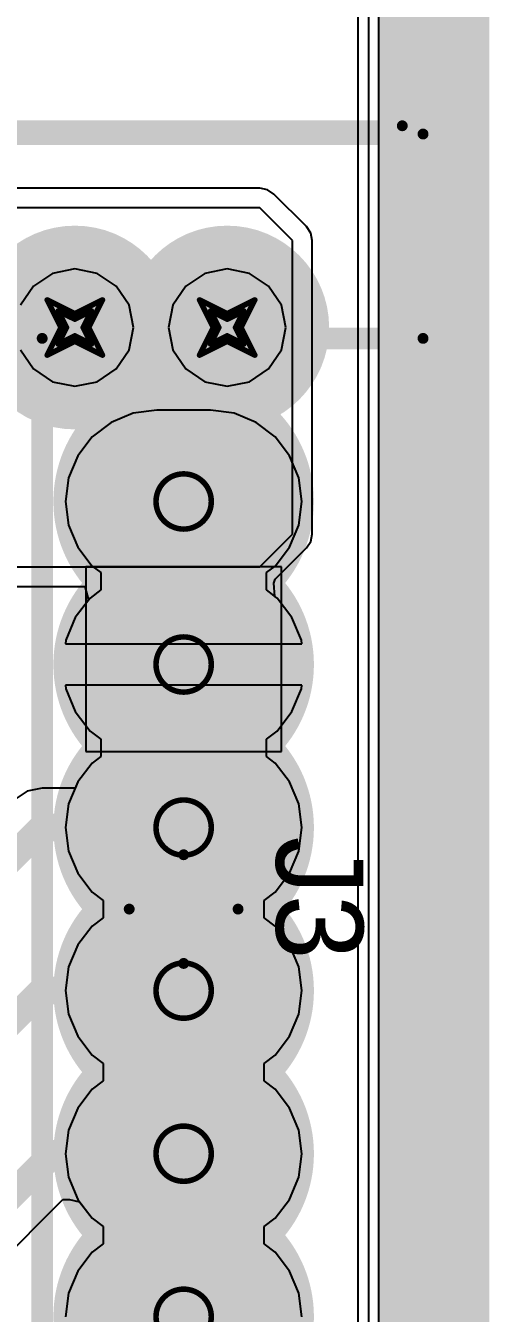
# Model space of a CAD drawing. Header units: millimetres. Extents: x -0.2 to 11.1, y -5.4 to 4.7.
# Drawn here: x 2.5492 to 2.7169, y 1.3713 to 1.8376 of the extents above; entities that cross this region are included whole.
import ezdxf

# ---------------------------------------------------------------- set-up
doc = ezdxf.new("R2010")
doc.units = ezdxf.units.MM
doc.header["$MEASUREMENT"] = 0
for name, color, linetype in [('BottomLayer', 5, 'Continuous'), ('BottomSolder', 6, 'Continuous'), ('DrillDrawing', 1, 'Continuous'), ('InternalPlane1', 76, 'Continuous'), ('InternalPlane2', 16, 'Continuous'), ('KeepOutLayer', 6, 'Continuous'), ('Mechanical1', 6, 'Continuous'), ('Mechanical13', 56, 'Continuous'), ('Mechanical3', 76, 'Continuous'), ('Mechanical5', 56, 'Continuous'), ('MultiLayer', 9, 'Continuous'), ('PadHoleLayer', 156, 'Continuous'), ('TopLayer', 1, 'Continuous'), ('TopOverlay', 2, 'Continuous'), ('TopSolder', 216, 'Continuous'), ('ViaHoleLayer', 16, 'Continuous')]:
    doc.layers.add(name, color=color, linetype=linetype)

# ---------------------------------------------------------------- blocks, each defined once
blk = doc.blocks.new('HEADER_2_54MM_1X5___H_SMD_65')
at = {"layer": 'Mechanical1', "const_width": 0.00394}
for points in [[(-0.26, 0.02083), (-0.26, -0.44917)], [(-0.26, -0.44917), (0.26, -0.44917)]]:
    blk.add_lwpolyline(points, dxfattribs=at)
at = {"layer": 'Mechanical1', "const_width": 0.00197}
blk.add_lwpolyline([(-0.26098, -0.44917, 1), (-0.25902, -0.44917, 1)], format="xyb", close=True, dxfattribs=at)
blk.add_lwpolyline([(-0.26098, -0.44917, 1), (-0.25902, -0.44917, 1)], format="xyb", close=True, dxfattribs=at)
at = {"layer": 'Mechanical3', "const_width": 0.00394}
for points in [[(-0.26299, 0.05512), (-0.26299, -0.45669)], [(-0.26299, -0.45669), (0.26457, -0.45669)]]:
    blk.add_lwpolyline(points, dxfattribs=at)
at = {"layer": 'Mechanical3', "const_width": 0.00197}
blk.add_lwpolyline([(-0.26398, -0.45669, 1), (-0.26201, -0.45669, 1)], format="xyb", close=True, dxfattribs=at)
blk.add_lwpolyline([(-0.26398, -0.45669, 1), (-0.26201, -0.45669, 1)], format="xyb", close=True, dxfattribs=at)
at = {"layer": 'Mechanical5', "const_width": 0.00394}
for points in [[(-0.26299, 0.05512), (-0.26299, -0.45669)], [(-0.26299, -0.45669), (0.26457, -0.45669)]]:
    blk.add_lwpolyline(points, dxfattribs=at)
at = {"layer": 'Mechanical5', "const_width": 0.00197}
blk.add_lwpolyline([(-0.26398, -0.45669, 1), (-0.26201, -0.45669, 1)], format="xyb", close=True, dxfattribs=at)
blk.add_lwpolyline([(-0.26398, -0.45669, 1), (-0.26201, -0.45669, 1)], format="xyb", close=True, dxfattribs=at)
at = {"layer": 'TopOverlay', "const_width": 0.00787}
for points in [[(-0.26299, 0.02362), (-0.26299, -0.45669)], [(-0.26299, -0.45669), (0.26457, -0.45669)]]:
    blk.add_lwpolyline(points, dxfattribs=at)
at = {"layer": 'TopOverlay', "const_width": 0.00394}
blk.add_lwpolyline([(-0.26496, -0.45669, 1), (-0.26102, -0.45669, 1)], format="xyb", close=True, dxfattribs=at)
blk.add_lwpolyline([(-0.26496, -0.45669, 1), (-0.26102, -0.45669, 1)], format="xyb", close=True, dxfattribs=at)
blk = doc.blocks.new('64800611622_CONN_6PINN_69')
at = {"layer": 'BottomLayer'}
h = blk.add_hatch(color=5, dxfattribs=at)
edge = h.paths.add_edge_path()
edge.add_arc((-0.14764, 0.00969), 0.02378, 0, 180)
edge.add_line((-0.17142, 0.00969), (-0.17142, -0.00969))
edge.add_arc((-0.14764, -0.00969), 0.02378, 180, 360)
edge.add_line((-0.12386, -0.00969), (-0.12386, 0.00969))
h = blk.add_hatch(color=5, dxfattribs=at)
edge = h.paths.add_edge_path()
edge.add_arc((-0.08858, 0.00969), 0.02378, 0, 180)
edge.add_line((-0.11236, 0.00969), (-0.11236, -0.00969))
edge.add_arc((-0.08858, -0.00969), 0.02378, 180, 360)
edge.add_line((-0.0648, -0.00969), (-0.0648, 0.00969))
h = blk.add_hatch(color=5, dxfattribs=at)
edge = h.paths.add_edge_path()
edge.add_arc((-0.02953, 0.00969), 0.02378, 0, 180)
edge.add_line((-0.05331, 0.00969), (-0.05331, -0.00969))
edge.add_arc((-0.02953, -0.00969), 0.02378, 180, 360)
edge.add_line((-0.00575, -0.00969), (-0.00575, 0.00969))
h = blk.add_hatch(color=5, dxfattribs=at)
edge = h.paths.add_edge_path()
edge.add_arc((0.02953, 0.00969), 0.02378, 0, 180)
edge.add_line((0.00575, 0.00969), (0.00575, -0.00969))
edge.add_arc((0.02953, -0.00969), 0.02378, 180, 360)
edge.add_line((0.05331, -0.00969), (0.05331, 0.00969))
h = blk.add_hatch(color=5, dxfattribs=at)
edge = h.paths.add_edge_path()
edge.add_arc((0.08858, 0.00969), 0.02378, 0, 180)
edge.add_line((0.0648, 0.00969), (0.0648, -0.00969))
edge.add_arc((0.08858, -0.00969), 0.02378, 180, 360)
edge.add_line((0.11236, -0.00969), (0.11236, 0.00969))
h = blk.add_hatch(color=5, dxfattribs=at)
edge = h.paths.add_edge_path()
edge.add_arc((0.14764, 0.00969), 0.02378, 0, 180)
edge.add_line((0.12386, 0.00969), (0.12386, -0.00969))
edge.add_arc((0.14764, -0.00969), 0.02378, 180, 360)
edge.add_line((0.17142, -0.00969), (0.17142, 0.00969))
at = {"layer": 'BottomSolder'}
h = blk.add_hatch(color=6, dxfattribs=at)
edge = h.paths.add_edge_path()
edge.add_arc((-0.14764, 0.00969), 0.02575, 0, 180)
edge.add_line((-0.17339, 0.00969), (-0.17339, -0.00969))
edge.add_arc((-0.14764, -0.00969), 0.02575, 180, 360)
edge.add_line((-0.12189, -0.00969), (-0.12189, 0.00969))
h = blk.add_hatch(color=6, dxfattribs=at)
edge = h.paths.add_edge_path()
edge.add_arc((-0.08858, 0.00969), 0.02575, 0, 180)
edge.add_line((-0.11433, 0.00969), (-0.11433, -0.00969))
edge.add_arc((-0.08858, -0.00969), 0.02575, 180, 360)
edge.add_line((-0.06283, -0.00969), (-0.06283, 0.00969))
h = blk.add_hatch(color=6, dxfattribs=at)
edge = h.paths.add_edge_path()
edge.add_arc((-0.02953, 0.00969), 0.02575, 0, 180)
edge.add_line((-0.05528, 0.00969), (-0.05528, -0.00969))
edge.add_arc((-0.02953, -0.00969), 0.02575, 180, 360)
edge.add_line((-0.00378, -0.00969), (-0.00378, 0.00969))
h = blk.add_hatch(color=6, dxfattribs=at)
edge = h.paths.add_edge_path()
edge.add_arc((0.02953, 0.00969), 0.02575, 0, 180)
edge.add_line((0.00378, 0.00969), (0.00378, -0.00969))
edge.add_arc((0.02953, -0.00969), 0.02575, 180, 360)
edge.add_line((0.05528, -0.00969), (0.05528, 0.00969))
h = blk.add_hatch(color=6, dxfattribs=at)
edge = h.paths.add_edge_path()
edge.add_arc((0.08858, 0.00969), 0.02575, 0, 180)
edge.add_line((0.06283, 0.00969), (0.06283, -0.00969))
edge.add_arc((0.08858, -0.00969), 0.02575, 180, 360)
edge.add_line((0.11433, -0.00969), (0.11433, 0.00969))
h = blk.add_hatch(color=6, dxfattribs=at)
edge = h.paths.add_edge_path()
edge.add_arc((0.14764, 0.00969), 0.02575, 0, 180)
edge.add_line((0.12189, 0.00969), (0.12189, -0.00969))
edge.add_arc((0.14764, -0.00969), 0.02575, 180, 360)
edge.add_line((0.17339, -0.00969), (0.17339, 0.00969))
at = {"layer": 'InternalPlane1'}
h = blk.add_hatch(color=76, dxfattribs=at)
edge = h.paths.add_edge_path()
edge.add_arc((-0.14764, 0), 0.04713, 0, 360)
h = blk.add_hatch(color=76, dxfattribs=at)
edge = h.paths.add_edge_path()
edge.add_arc((-0.08858, 0), 0.04713, 0, 360)
h = blk.add_hatch(color=76, dxfattribs=at)
edge = h.paths.add_edge_path()
edge.add_arc((-0.02953, 0), 0.04713, 0, 360)
h = blk.add_hatch(color=76, dxfattribs=at)
edge = h.paths.add_edge_path()
edge.add_arc((0.02953, 0), 0.04713, 0, 360)
h = blk.add_hatch(color=76, dxfattribs=at)
edge = h.paths.add_edge_path()
edge.add_arc((0.08858, 0), 0.04713, 0, 360)
h = blk.add_hatch(color=76, dxfattribs=at)
edge = h.paths.add_edge_path()
edge.add_arc((0.14764, 0), 0.04713, 0, 360)
at = {"layer": 'InternalPlane2'}
h = blk.add_hatch(color=16, dxfattribs=at)
edge = h.paths.add_edge_path()
edge.add_arc((-0.08858, 0), 0.04713, 0, 360)
h = blk.add_hatch(color=16, dxfattribs=at)
edge = h.paths.add_edge_path()
edge.add_arc((-0.02953, 0), 0.04713, 0, 360)
h = blk.add_hatch(color=16, dxfattribs=at)
edge = h.paths.add_edge_path()
edge.add_arc((0.02953, 0), 0.04713, 0, 360)
h = blk.add_hatch(color=16, dxfattribs=at)
edge = h.paths.add_edge_path()
edge.add_arc((0.08858, 0), 0.04713, 0, 360)
h = blk.add_hatch(color=16, dxfattribs=at)
edge = h.paths.add_edge_path()
edge.add_arc((0.14764, 0), 0.04713, 0, 360)
at = {"layer": 'MultiLayer'}
h = blk.add_hatch(color=9, dxfattribs=at)
edge = h.paths.add_edge_path()
edge.add_arc((-0.14764, 0.00969), 0.02378, 0, 180)
edge.add_line((-0.17142, 0.00969), (-0.17142, -0.00969))
edge.add_arc((-0.14764, -0.00969), 0.02378, 180, 360)
edge.add_line((-0.12386, -0.00969), (-0.12386, 0.00969))
h = blk.add_hatch(color=9, dxfattribs=at)
edge = h.paths.add_edge_path()
edge.add_arc((-0.08858, 0.00969), 0.02378, 0, 180)
edge.add_line((-0.11236, 0.00969), (-0.11236, -0.00969))
edge.add_arc((-0.08858, -0.00969), 0.02378, 180, 360)
edge.add_line((-0.0648, -0.00969), (-0.0648, 0.00969))
h = blk.add_hatch(color=9, dxfattribs=at)
edge = h.paths.add_edge_path()
edge.add_arc((-0.02953, 0.00969), 0.02378, 0, 180)
edge.add_line((-0.05331, 0.00969), (-0.05331, -0.00969))
edge.add_arc((-0.02953, -0.00969), 0.02378, 180, 360)
edge.add_line((-0.00575, -0.00969), (-0.00575, 0.00969))
h = blk.add_hatch(color=9, dxfattribs=at)
edge = h.paths.add_edge_path()
edge.add_arc((0.02953, 0.00969), 0.02378, 0, 180)
edge.add_line((0.00575, 0.00969), (0.00575, -0.00969))
edge.add_arc((0.02953, -0.00969), 0.02378, 180, 360)
edge.add_line((0.05331, -0.00969), (0.05331, 0.00969))
h = blk.add_hatch(color=9, dxfattribs=at)
edge = h.paths.add_edge_path()
edge.add_arc((0.08858, 0.00969), 0.02378, 0, 180)
edge.add_line((0.0648, 0.00969), (0.0648, -0.00969))
edge.add_arc((0.08858, -0.00969), 0.02378, 180, 360)
edge.add_line((0.11236, -0.00969), (0.11236, 0.00969))
h = blk.add_hatch(color=9, dxfattribs=at)
edge = h.paths.add_edge_path()
edge.add_arc((0.14764, 0.00969), 0.02378, 0, 180)
edge.add_line((0.12386, 0.00969), (0.12386, -0.00969))
edge.add_arc((0.14764, -0.00969), 0.02378, 180, 360)
edge.add_line((0.17142, -0.00969), (0.17142, 0.00969))
at = {"layer": 'PadHoleLayer'}
h = blk.add_hatch(color=156, dxfattribs=at)
edge = h.paths.add_edge_path()
edge.add_arc((-0.14764, 0), 0.01713, 0, 360)
h = blk.add_hatch(color=156, dxfattribs=at)
edge = h.paths.add_edge_path()
edge.add_arc((-0.08858, 0), 0.01713, 0, 360)
h = blk.add_hatch(color=156, dxfattribs=at)
edge = h.paths.add_edge_path()
edge.add_arc((-0.02953, 0), 0.01713, 0, 360)
h = blk.add_hatch(color=156, dxfattribs=at)
edge = h.paths.add_edge_path()
edge.add_arc((0.02953, 0), 0.01713, 0, 360)
h = blk.add_hatch(color=156, dxfattribs=at)
edge = h.paths.add_edge_path()
edge.add_arc((0.08858, 0), 0.01713, 0, 360)
h = blk.add_hatch(color=156, dxfattribs=at)
edge = h.paths.add_edge_path()
edge.add_arc((0.14764, 0), 0.01713, 0, 360)
at = {"layer": 'TopLayer'}
h = blk.add_hatch(color=1, dxfattribs=at)
edge = h.paths.add_edge_path()
edge.add_arc((-0.14764, 0.00969), 0.02378, 0, 180)
edge.add_line((-0.17142, 0.00969), (-0.17142, -0.00969))
edge.add_arc((-0.14764, -0.00969), 0.02378, 180, 360)
edge.add_line((-0.12386, -0.00969), (-0.12386, 0.00969))
h = blk.add_hatch(color=1, dxfattribs=at)
edge = h.paths.add_edge_path()
edge.add_arc((-0.08858, 0.00969), 0.02378, 0, 180)
edge.add_line((-0.11236, 0.00969), (-0.11236, -0.00969))
edge.add_arc((-0.08858, -0.00969), 0.02378, 180, 360)
edge.add_line((-0.0648, -0.00969), (-0.0648, 0.00969))
h = blk.add_hatch(color=1, dxfattribs=at)
edge = h.paths.add_edge_path()
edge.add_arc((-0.02953, 0.00969), 0.02378, 0, 180)
edge.add_line((-0.05331, 0.00969), (-0.05331, -0.00969))
edge.add_arc((-0.02953, -0.00969), 0.02378, 180, 360)
edge.add_line((-0.00575, -0.00969), (-0.00575, 0.00969))
h = blk.add_hatch(color=1, dxfattribs=at)
edge = h.paths.add_edge_path()
edge.add_arc((0.02953, 0.00969), 0.02378, 0, 180)
edge.add_line((0.00575, 0.00969), (0.00575, -0.00969))
edge.add_arc((0.02953, -0.00969), 0.02378, 180, 360)
edge.add_line((0.05331, -0.00969), (0.05331, 0.00969))
h = blk.add_hatch(color=1, dxfattribs=at)
edge = h.paths.add_edge_path()
edge.add_arc((0.08858, 0.00969), 0.02378, 0, 180)
edge.add_line((0.0648, 0.00969), (0.0648, -0.00969))
edge.add_arc((0.08858, -0.00969), 0.02378, 180, 360)
edge.add_line((0.11236, -0.00969), (0.11236, 0.00969))
h = blk.add_hatch(color=1, dxfattribs=at)
edge = h.paths.add_edge_path()
edge.add_arc((0.14764, 0.00969), 0.02378, 0, 180)
edge.add_line((0.12386, 0.00969), (0.12386, -0.00969))
edge.add_arc((0.14764, -0.00969), 0.02378, 180, 360)
edge.add_line((0.17142, -0.00969), (0.17142, 0.00969))
at = {"layer": 'TopSolder'}
h = blk.add_hatch(color=216, dxfattribs=at)
edge = h.paths.add_edge_path()
edge.add_arc((-0.14764, 0.00969), 0.02575, 0, 180)
edge.add_line((-0.17339, 0.00969), (-0.17339, -0.00969))
edge.add_arc((-0.14764, -0.00969), 0.02575, 180, 360)
edge.add_line((-0.12189, -0.00969), (-0.12189, 0.00969))
h = blk.add_hatch(color=216, dxfattribs=at)
edge = h.paths.add_edge_path()
edge.add_arc((-0.08858, 0.00969), 0.02575, 0, 180)
edge.add_line((-0.11433, 0.00969), (-0.11433, -0.00969))
edge.add_arc((-0.08858, -0.00969), 0.02575, 180, 360)
edge.add_line((-0.06283, -0.00969), (-0.06283, 0.00969))
h = blk.add_hatch(color=216, dxfattribs=at)
edge = h.paths.add_edge_path()
edge.add_arc((-0.02953, 0.00969), 0.02575, 0, 180)
edge.add_line((-0.05528, 0.00969), (-0.05528, -0.00969))
edge.add_arc((-0.02953, -0.00969), 0.02575, 180, 360)
edge.add_line((-0.00378, -0.00969), (-0.00378, 0.00969))
h = blk.add_hatch(color=216, dxfattribs=at)
edge = h.paths.add_edge_path()
edge.add_arc((0.02953, 0.00969), 0.02575, 0, 180)
edge.add_line((0.00378, 0.00969), (0.00378, -0.00969))
edge.add_arc((0.02953, -0.00969), 0.02575, 180, 360)
edge.add_line((0.05528, -0.00969), (0.05528, 0.00969))
h = blk.add_hatch(color=216, dxfattribs=at)
edge = h.paths.add_edge_path()
edge.add_arc((0.08858, 0.00969), 0.02575, 0, 180)
edge.add_line((0.06283, 0.00969), (0.06283, -0.00969))
edge.add_arc((0.08858, -0.00969), 0.02575, 180, 360)
edge.add_line((0.11433, -0.00969), (0.11433, 0.00969))
h = blk.add_hatch(color=216, dxfattribs=at)
edge = h.paths.add_edge_path()
edge.add_arc((0.14764, 0.00969), 0.02575, 0, 180)
edge.add_line((0.12189, 0.00969), (0.12189, -0.00969))
edge.add_arc((0.14764, -0.00969), 0.02575, 180, 360)
edge.add_line((0.17339, -0.00969), (0.17339, 0.00969))
at = {"layer": 'InternalPlane2', "const_width": 0.01}
for points in [[(-0.16391, 0.03337, -0.230868), (-0.13136, 0.03337)], [(-0.18101, -0.01628, -0.230868), (-0.18101, 0.01628)], [(-0.11427, 0.01628, -0.230868), (-0.11427, -0.01628)], [(-0.13136, -0.03337, -0.230868), (-0.16391, -0.03337)]]:
    blk.add_lwpolyline(points, format="xyb", dxfattribs=at)
at = {"layer": 'InternalPlane2', "const_width": 0.005}
for points in [[(-0.16641, 0.03337, 1), (-0.16141, 0.03337, 1)], [(-0.13386, 0.03337, 1), (-0.12886, 0.03337, 1)], [(-0.18351, 0.01628, 1), (-0.17851, 0.01628, 1)], [(-0.11677, 0.01628, 1), (-0.11177, 0.01628, 1)], [(-0.18351, -0.01628, 1), (-0.17851, -0.01628, 1)], [(-0.11677, -0.01628, 1), (-0.11177, -0.01628, 1)], [(-0.16641, -0.03337, 1), (-0.16141, -0.03337, 1)], [(-0.13386, -0.03337, 1), (-0.12886, -0.03337, 1)]]:
    blk.add_lwpolyline(points, format="xyb", close=True, dxfattribs=at)
at = {"layer": 'Mechanical1', "const_width": 0.00394}
for points in [[(-0.20669, -0.05118), (-0.20669, 0.08661)], [(0.20669, 0.08661), (-0.20669, 0.08661)], [(0.20669, -0.05118), (0.20669, 0.08661)], [(0.20669, -0.05118), (-0.20669, -0.05118)]]:
    blk.add_lwpolyline(points, dxfattribs=at)
at = {"layer": 'Mechanical1', "const_width": 0.00197}
for points in [[(-0.20768, 0.08661, 1), (-0.20571, 0.08661, 1)], [(-0.20768, 0.08661, 1), (-0.20571, 0.08661, 1)], [(0.20571, 0.08661, 1), (0.20768, 0.08661, 1)], [(0.20571, 0.08661, 1), (0.20768, 0.08661, 1)], [(-0.20768, -0.05118, 1), (-0.20571, -0.05118, 1)], [(-0.20768, -0.05118, 1), (-0.20571, -0.05118, 1)], [(0.20571, -0.05118, 1), (0.20768, -0.05118, 1)], [(0.20571, -0.05118, 1), (0.20768, -0.05118, 1)]]:
    blk.add_lwpolyline(points, format="xyb", close=True, dxfattribs=at)
at = {"layer": 'Mechanical3', "const_width": 0.00394}
for points in [[(-0.20669, -0.05118), (-0.20669, 0.08661)], [(0.20669, 0.08661), (-0.20669, 0.08661)], [(0.20669, -0.05118), (0.20669, 0.08661)], [(0, -0.01969), (0, 0.01969)], [(0.01969, 0), (-0.01969, 0)], [(0.20669, -0.05118), (-0.20669, -0.05118)]]:
    blk.add_lwpolyline(points, dxfattribs=at)
at = {"layer": 'Mechanical3', "const_width": 0.00197}
for points in [[(-0.20768, 0.08661, 1), (-0.20571, 0.08661, 1)], [(-0.20768, 0.08661, 1), (-0.20571, 0.08661, 1)], [(0.20571, 0.08661, 1), (0.20768, 0.08661, 1)], [(0.20571, 0.08661, 1), (0.20768, 0.08661, 1)], [(-0.00098, 0.01969, 1), (0.00098, 0.01969, 1)], [(-0.02067, 0, 1), (-0.0187, 0, 1)], [(0.0187, 0, 1), (0.02067, 0, 1)], [(-0.00098, -0.01969, 1), (0.00098, -0.01969, 1)], [(-0.20768, -0.05118, 1), (-0.20571, -0.05118, 1)], [(-0.20768, -0.05118, 1), (-0.20571, -0.05118, 1)], [(0.20571, -0.05118, 1), (0.20768, -0.05118, 1)], [(0.20571, -0.05118, 1), (0.20768, -0.05118, 1)]]:
    blk.add_lwpolyline(points, format="xyb", close=True, dxfattribs=at)
at = {"layer": 'Mechanical5', "const_width": 0.00394}
for points in [[(-0.20669, -0.05118), (-0.20669, 0.08661)], [(0.20669, 0.08661), (-0.20669, 0.08661)], [(0.20669, -0.05118), (0.20669, 0.08661)], [(0.20669, -0.05118), (-0.20669, -0.05118)]]:
    blk.add_lwpolyline(points, dxfattribs=at)
at = {"layer": 'Mechanical5', "const_width": 0.00197}
for points in [[(-0.20768, 0.08661, 1), (-0.20571, 0.08661, 1)], [(-0.20768, 0.08661, 1), (-0.20571, 0.08661, 1)], [(0.20571, 0.08661, 1), (0.20768, 0.08661, 1)], [(0.20571, 0.08661, 1), (0.20768, 0.08661, 1)], [(-0.20768, -0.05118, 1), (-0.20571, -0.05118, 1)], [(-0.20768, -0.05118, 1), (-0.20571, -0.05118, 1)], [(0.20571, -0.05118, 1), (0.20768, -0.05118, 1)], [(0.20571, -0.05118, 1), (0.20768, -0.05118, 1)]]:
    blk.add_lwpolyline(points, format="xyb", close=True, dxfattribs=at)
at = {"layer": 'TopOverlay', "const_width": 0.00787}
for points in [[(-0.20669, -0.05118), (-0.20669, 0.08661)], [(0.20669, 0.08661), (-0.20669, 0.08661)], [(0.20669, -0.05118), (0.20669, 0.08661)], [(0.20669, -0.05118), (-0.20669, -0.05118)]]:
    blk.add_lwpolyline(points, dxfattribs=at)
at = {"layer": 'TopOverlay'}
for points, const_width in [([(-0.20866, 0.08661, 1), (-0.20472, 0.08661, 1)], 0.00394), ([(-0.20866, 0.08661, 1), (-0.20472, 0.08661, 1)], 0.00394), ([(0.20472, 0.08661, 1), (0.20866, 0.08661, 1)], 0.00394), ([(0.20472, 0.08661, 1), (0.20866, 0.08661, 1)], 0.00394), ([(-0.22441, 0, 1), (-0.23228, 0, 1)], 0.01181), ([(-0.23524, 0, 1), (-0.22933, 0, 1)], 0.00591), ([(-0.22736, 0, 1), (-0.22146, 0, 1)], 0.00591), ([(-0.20866, -0.05118, 1), (-0.20472, -0.05118, 1)], 0.00394), ([(-0.20866, -0.05118, 1), (-0.20472, -0.05118, 1)], 0.00394), ([(0.20472, -0.05118, 1), (0.20866, -0.05118, 1)], 0.00394), ([(0.20472, -0.05118, 1), (0.20866, -0.05118, 1)], 0.00394)]:
    blk.add_lwpolyline(points, format="xyb", close=True, dxfattribs=dict(at, const_width=const_width))
at = {"layer": 'Mechanical5'}
blk.add_text('J3', height=0.031496, dxfattribs=at).set_placement((-0.02624, 0.03347))

msp = doc.modelspace()

# ---------------------------------------------------------------- hatches: boundary and pattern name
at = {"layer": 'BottomLayer'}
h = msp.add_hatch(color=5, dxfattribs=at)
edge = h.paths.add_edge_path()
edge.add_arc((2.56693, 1.72835), 0.01181, 0, 360)
h = msp.add_hatch(color=5, dxfattribs=at)
edge = h.paths.add_edge_path()
edge.add_arc((2.62205, 1.72835), 0.01181, 0, 360)
at = {"layer": 'InternalPlane1'}
h = msp.add_hatch(color=76, dxfattribs=at)
edge = h.paths.add_edge_path()
edge.add_arc((2.56693, 1.72835), 0.03689, 0, 360)
h = msp.add_hatch(color=76, dxfattribs=at)
edge = h.paths.add_edge_path()
edge.add_arc((2.62205, 1.72835), 0.03689, 0, 360)
msp.add_hatch(color=76, dxfattribs=at).paths.add_polyline_path([(2.57087, 1.5748), (2.64173, 1.5748), (2.64173, 1.64173), (2.57087, 1.64173)])
at = {"layer": 'TopLayer'}
h = msp.add_hatch(color=1, dxfattribs=at)
edge = h.paths.add_edge_path()
edge.add_arc((2.56693, 1.72835), 0.01181, 0, 360)
h = msp.add_hatch(color=1, dxfattribs=at)
edge = h.paths.add_edge_path()
edge.add_arc((2.62205, 1.72835), 0.01181, 0, 360)
at = {"layer": 'ViaHoleLayer'}
h = msp.add_hatch(color=16, dxfattribs=at)
edge = h.paths.add_edge_path()
edge.add_arc((2.56693, 1.72835), 0.00689, 0, 360)
h = msp.add_hatch(color=16, dxfattribs=at)
edge = h.paths.add_edge_path()
edge.add_arc((2.62205, 1.72835), 0.00689, 0, 360)

# ---------------------------------------------------------------- linework, layer by layer
at = {"layer": 'BottomLayer'}
for p, q in [((2.66929, 2.34646), (2.66929, 1.2126)), ((2.56693, 1.74957), (2.55881, 1.74795)), ((2.57505, 1.74795), (2.56693, 1.74957)), ((2.62205, 1.74957), (2.61393, 1.74795)), ((2.63017, 1.74795), (2.62205, 1.74957)), ((2.55881, 1.74795), (2.55193, 1.74335)), ((2.58193, 1.74335), (2.57505, 1.74795)), ((2.61393, 1.74795), (2.60704, 1.74335)), ((2.63705, 1.74335), (2.63017, 1.74795)), ((2.55193, 1.74335), (2.54733, 1.73647)), ((2.58653, 1.73647), (2.58193, 1.74335)), ((2.60704, 1.74335), (2.60244, 1.73647)), ((2.64165, 1.73647), (2.63705, 1.74335)), ((2.58815, 1.72835), (2.58653, 1.73647)), ((2.60244, 1.73647), (2.60083, 1.72835)), ((2.64327, 1.72835), (2.64165, 1.73647)), ((2.58653, 1.72023), (2.58815, 1.72835)), ((2.60083, 1.72835), (2.60244, 1.72023)), ((2.64165, 1.72023), (2.64327, 1.72835)), ((2.54733, 1.72023), (2.55193, 1.71334)), ((2.58193, 1.71334), (2.58653, 1.72023)), ((2.60244, 1.72023), (2.60704, 1.71334)), ((2.63705, 1.71334), (2.64165, 1.72023)), ((2.55193, 1.71334), (2.55881, 1.70874)), ((2.57505, 1.70874), (2.58193, 1.71334)), ((2.60704, 1.71334), (2.61393, 1.70874)), ((2.63017, 1.70874), (2.63705, 1.71334)), ((2.55881, 1.70874), (2.56693, 1.70713)), ((2.56693, 1.70713), (2.57505, 1.70874)), ((2.61393, 1.70874), (2.62205, 1.70713)), ((2.62205, 1.70713), (2.63017, 1.70874)), ((2.59661, 1.69842), (2.58806, 1.69729)), ((2.61598, 1.69842), (2.59661, 1.69842)), ((2.62454, 1.69729), (2.61598, 1.69842)), ((2.58008, 1.69399), (2.57324, 1.68873)), ((2.58806, 1.69729), (2.58008, 1.69399)), ((2.63252, 1.69399), (2.62454, 1.69729)), ((2.63936, 1.68873), (2.63252, 1.69399)), ((2.57324, 1.68873), (2.56798, 1.68189)), ((2.64462, 1.68189), (2.63936, 1.68873)), ((2.56798, 1.68189), (2.56468, 1.67391)), ((2.64792, 1.67391), (2.64462, 1.68189)), ((2.56468, 1.67391), (2.56355, 1.66535)), ((2.64905, 1.66535), (2.64792, 1.67391)), ((2.56355, 1.66535), (2.56468, 1.6568)), ((2.64792, 1.6568), (2.64905, 1.66535)), ((2.56468, 1.6568), (2.56798, 1.64882)), ((2.64462, 1.64882), (2.64792, 1.6568)), ((2.56798, 1.64882), (2.57324, 1.64198)), ((2.63936, 1.64198), (2.64462, 1.64882)), ((2.57324, 1.64198), (2.57632, 1.63961)), ((2.63628, 1.63961), (2.63936, 1.64198)), ((2.57632, 1.63961), (2.57632, 1.63331)), ((2.63628, 1.63331), (2.63628, 1.63961)), ((2.57632, 1.63331), (2.57252, 1.63039)), ((2.64008, 1.63039), (2.63628, 1.63331)), ((2.57252, 1.63039), (2.56711, 1.62333)), ((2.64549, 1.62333), (2.64008, 1.63039)), ((2.56711, 1.62333), (2.5637, 1.61512)), ((2.64889, 1.61512), (2.64549, 1.62333)), ((2.5637, 1.61512), (2.56353, 1.6138)), ((2.56353, 1.6138), (2.6063, 1.6138)), ((2.6063, 1.6138), (2.64907, 1.6138)), ((2.64907, 1.6138), (2.64889, 1.61512)), ((2.6063, 1.5988), (2.56353, 1.5988)), ((2.56353, 1.5988), (2.5637, 1.59748)), ((2.5637, 1.59748), (2.56711, 1.58926)), ((2.64907, 1.5988), (2.6063, 1.5988)), ((2.64549, 1.58926), (2.64889, 1.59748)), ((2.64889, 1.59748), (2.64907, 1.5988)), ((2.56711, 1.58926), (2.57252, 1.58221)), ((2.64008, 1.58221), (2.64549, 1.58926)), ((2.57252, 1.58221), (2.57632, 1.57929)), ((2.63628, 1.57929), (2.64008, 1.58221)), ((2.57632, 1.57929), (2.57632, 1.57299)), ((2.63628, 1.57299), (2.63628, 1.57929)), ((2.57632, 1.57299), (2.57324, 1.57062)), ((2.63936, 1.57062), (2.63628, 1.57299)), ((2.57324, 1.57062), (2.56798, 1.56378)), ((2.64462, 1.56378), (2.63936, 1.57062)), ((2.56798, 1.56378), (2.56705, 1.56152)), ((2.64792, 1.5558), (2.64462, 1.56378)), ((2.54966, 1.56043), (2.54502, 1.55734)), ((2.55512, 1.56152), (2.54966, 1.56043)), ((2.56705, 1.56152), (2.55512, 1.56152)), ((2.64905, 1.54724), (2.64792, 1.5558)), ((2.64792, 1.53869), (2.64905, 1.54724)), ((2.64462, 1.53071), (2.64792, 1.53869)), ((2.63936, 1.52387), (2.64462, 1.53071)), ((2.63541, 1.52083), (2.63936, 1.52387)), ((2.63541, 1.5146), (2.63541, 1.52083)), ((2.63936, 1.51157), (2.63541, 1.5146)), ((2.64462, 1.50472), (2.63936, 1.51157)), ((2.64792, 1.49675), (2.64462, 1.50472)), ((2.64905, 1.48819), (2.64792, 1.49675)), ((2.64792, 1.47963), (2.64905, 1.48819)), ((2.64462, 1.47166), (2.64792, 1.47963)), ((2.63936, 1.46481), (2.64462, 1.47166)), ((2.63541, 1.46177), (2.63936, 1.46481)), ((2.63541, 1.45555), (2.63541, 1.46177)), ((2.63936, 1.45251), (2.63541, 1.45555)), ((2.64462, 1.44567), (2.63936, 1.45251)), ((2.64792, 1.43769), (2.64462, 1.44567)), ((2.64905, 1.42913), (2.64792, 1.43769)), ((2.64792, 1.42058), (2.64905, 1.42913)), ((2.64462, 1.4126), (2.64792, 1.42058)), ((2.53253, 1.38242), (2.56261, 1.4125)), ((2.56261, 1.4125), (2.56502, 1.41255)), ((2.56502, 1.41255), (2.56866, 1.41171)), ((2.56866, 1.41171), (2.57324, 1.40576)), ((2.63936, 1.40576), (2.64462, 1.4126)), ((2.57324, 1.40576), (2.57719, 1.40272)), ((2.63541, 1.40272), (2.63936, 1.40576)), ((2.57719, 1.40272), (2.57719, 1.39649)), ((2.63541, 1.39649), (2.63541, 1.40272)), ((2.57719, 1.39649), (2.57324, 1.39346)), ((2.63936, 1.39346), (2.63541, 1.39649)), ((2.57324, 1.39346), (2.56798, 1.38661)), ((2.64462, 1.38661), (2.63936, 1.39346)), ((2.56798, 1.38661), (2.56468, 1.37864)), ((2.64792, 1.37864), (2.64462, 1.38661)), ((2.56468, 1.37864), (2.56355, 1.37008)), ((2.64905, 1.37008), (2.64792, 1.37864))]:
    msp.add_line(p, q, dxfattribs=at)
at = {"layer": 'BottomLayer', "const_width": 0.01}
for points in [[(2.48425, 1.47638), (2.55512, 1.54724)], [(2.55512, 1.54724), (2.6063, 1.54724)], [(2.50125, 1.43432), (2.55512, 1.48819)], [(2.55512, 1.48819), (2.6063, 1.48819)], [(2.51825, 1.38833), (2.55906, 1.42913)], [(2.55906, 1.42913), (2.6063, 1.42913)]]:
    msp.add_lwpolyline(points, dxfattribs=at)
at = {"layer": 'BottomLayer', "const_width": 0.005}
for points in [[(2.55262, 1.54724, 1), (2.55762, 1.54724, 1)], [(2.55262, 1.54724, 1), (2.55762, 1.54724, 1)], [(2.6038, 1.54724, 1), (2.6088, 1.54724, 1)], [(2.55262, 1.48819, 1), (2.55762, 1.48819, 1)], [(2.55262, 1.48819, 1), (2.55762, 1.48819, 1)], [(2.6038, 1.48819, 1), (2.6088, 1.48819, 1)], [(2.55656, 1.42913, 1), (2.56156, 1.42913, 1)], [(2.55656, 1.42913, 1), (2.56156, 1.42913, 1)], [(2.6038, 1.42913, 1), (2.6088, 1.42913, 1)]]:
    msp.add_lwpolyline(points, format="xyb", close=True, dxfattribs=at)
at = {"layer": 'DrillDrawing', "const_width": 0.002}
for points in [[(2.55693, 1.73835), (2.56693, 1.73335)], [(2.55693, 1.73835), (2.56193, 1.72835)], [(2.56693, 1.73335), (2.57693, 1.73835)], [(2.57193, 1.72835), (2.57693, 1.73835)], [(2.61205, 1.73835), (2.62205, 1.73335)], [(2.61205, 1.73835), (2.61705, 1.72835)], [(2.62205, 1.73335), (2.63205, 1.73835)], [(2.62705, 1.72835), (2.63205, 1.73835)], [(2.56093, 1.73435), (2.56693, 1.73135)], [(2.56093, 1.73435), (2.56393, 1.72835)], [(2.56693, 1.73135), (2.57293, 1.73435)], [(2.56993, 1.72835), (2.57293, 1.73435)], [(2.61605, 1.73435), (2.62205, 1.73135)], [(2.61605, 1.73435), (2.61905, 1.72835)], [(2.62205, 1.73135), (2.62805, 1.73435)], [(2.62505, 1.72835), (2.62805, 1.73435)], [(2.55693, 1.71835), (2.56193, 1.72835)], [(2.56093, 1.72235), (2.56393, 1.72835)], [(2.56093, 1.72235), (2.56693, 1.72535)], [(2.56693, 1.72535), (2.57293, 1.72235)], [(2.56993, 1.72835), (2.57293, 1.72235)], [(2.57193, 1.72835), (2.57693, 1.71835)], [(2.61205, 1.71835), (2.61705, 1.72835)], [(2.61605, 1.72235), (2.61905, 1.72835)], [(2.61605, 1.72235), (2.62205, 1.72535)], [(2.62205, 1.72535), (2.62805, 1.72235)], [(2.62505, 1.72835), (2.62805, 1.72235)], [(2.62705, 1.72835), (2.63205, 1.71835)], [(2.55693, 1.71835), (2.56693, 1.72335)], [(2.56693, 1.72335), (2.57693, 1.71835)], [(2.61205, 1.71835), (2.62205, 1.72335)], [(2.62205, 1.72335), (2.63205, 1.71835)]]:
    msp.add_lwpolyline(points, dxfattribs=at)
at = {"layer": 'DrillDrawing'}
for points, const_width in [([(2.55643, 1.73835, 1), (2.55743, 1.73835, 1)], 0.001), ([(2.55643, 1.73835, 1), (2.55743, 1.73835, 1)], 0.001), ([(2.57643, 1.73835, 1), (2.57743, 1.73835, 1)], 0.001), ([(2.57643, 1.73835, 1), (2.57743, 1.73835, 1)], 0.001), ([(2.61155, 1.73835, 1), (2.61255, 1.73835, 1)], 0.001), ([(2.61155, 1.73835, 1), (2.61255, 1.73835, 1)], 0.001), ([(2.63155, 1.73835, 1), (2.63255, 1.73835, 1)], 0.001), ([(2.63155, 1.73835, 1), (2.63255, 1.73835, 1)], 0.001), ([(2.56043, 1.73435, 1), (2.56143, 1.73435, 1)], 0.001), ([(2.56043, 1.73435, 1), (2.56143, 1.73435, 1)], 0.001), ([(2.57243, 1.73435, 1), (2.57343, 1.73435, 1)], 0.001), ([(2.57243, 1.73435, 1), (2.57343, 1.73435, 1)], 0.001), ([(2.61555, 1.73435, 1), (2.61655, 1.73435, 1)], 0.001), ([(2.61555, 1.73435, 1), (2.61655, 1.73435, 1)], 0.001), ([(2.62755, 1.73435, 1), (2.62855, 1.73435, 1)], 0.001), ([(2.62755, 1.73435, 1), (2.62855, 1.73435, 1)], 0.001), ([(2.56643, 1.73335, 1), (2.56743, 1.73335, 1)], 0.001), ([(2.56643, 1.73335, 1), (2.56743, 1.73335, 1)], 0.001), ([(2.56643, 1.73135, 1), (2.56743, 1.73135, 1)], 0.001), ([(2.56643, 1.73135, 1), (2.56743, 1.73135, 1)], 0.001), ([(2.62155, 1.73335, 1), (2.62255, 1.73335, 1)], 0.001), ([(2.62155, 1.73335, 1), (2.62255, 1.73335, 1)], 0.001), ([(2.62155, 1.73135, 1), (2.62255, 1.73135, 1)], 0.001), ([(2.62155, 1.73135, 1), (2.62255, 1.73135, 1)], 0.001), ([(2.56143, 1.72835, 1), (2.56243, 1.72835, 1)], 0.001), ([(2.56143, 1.72835, 1), (2.56243, 1.72835, 1)], 0.001), ([(2.56343, 1.72835, 1), (2.56443, 1.72835, 1)], 0.001), ([(2.56343, 1.72835, 1), (2.56443, 1.72835, 1)], 0.001), ([(2.56643, 1.72535, 1), (2.56743, 1.72535, 1)], 0.001), ([(2.56643, 1.72535, 1), (2.56743, 1.72535, 1)], 0.001), ([(2.56943, 1.72835, 1), (2.57043, 1.72835, 1)], 0.001), ([(2.56943, 1.72835, 1), (2.57043, 1.72835, 1)], 0.001), ([(2.57143, 1.72835, 1), (2.57243, 1.72835, 1)], 0.001), ([(2.57143, 1.72835, 1), (2.57243, 1.72835, 1)], 0.001), ([(2.61655, 1.72835, 1), (2.61755, 1.72835, 1)], 0.001), ([(2.61655, 1.72835, 1), (2.61755, 1.72835, 1)], 0.001), ([(2.61855, 1.72835, 1), (2.61955, 1.72835, 1)], 0.001), ([(2.61855, 1.72835, 1), (2.61955, 1.72835, 1)], 0.001), ([(2.62155, 1.72535, 1), (2.62255, 1.72535, 1)], 0.001), ([(2.62155, 1.72535, 1), (2.62255, 1.72535, 1)], 0.001), ([(2.62455, 1.72835, 1), (2.62555, 1.72835, 1)], 0.001), ([(2.62455, 1.72835, 1), (2.62555, 1.72835, 1)], 0.001), ([(2.62655, 1.72835, 1), (2.62755, 1.72835, 1)], 0.001), ([(2.62655, 1.72835, 1), (2.62755, 1.72835, 1)], 0.001), ([(2.56043, 1.72235, 1), (2.56143, 1.72235, 1)], 0.001), ([(2.56043, 1.72235, 1), (2.56143, 1.72235, 1)], 0.001), ([(2.56643, 1.72335, 1), (2.56743, 1.72335, 1)], 0.001), ([(2.56643, 1.72335, 1), (2.56743, 1.72335, 1)], 0.001), ([(2.57243, 1.72235, 1), (2.57343, 1.72235, 1)], 0.001), ([(2.57243, 1.72235, 1), (2.57343, 1.72235, 1)], 0.001), ([(2.61555, 1.72235, 1), (2.61655, 1.72235, 1)], 0.001), ([(2.61555, 1.72235, 1), (2.61655, 1.72235, 1)], 0.001), ([(2.62155, 1.72335, 1), (2.62255, 1.72335, 1)], 0.001), ([(2.62155, 1.72335, 1), (2.62255, 1.72335, 1)], 0.001), ([(2.62755, 1.72235, 1), (2.62855, 1.72235, 1)], 0.001), ([(2.62755, 1.72235, 1), (2.62855, 1.72235, 1)], 0.001), ([(2.55643, 1.71835, 1), (2.55743, 1.71835, 1)], 0.001), ([(2.55643, 1.71835, 1), (2.55743, 1.71835, 1)], 0.001), ([(2.57643, 1.71835, 1), (2.57743, 1.71835, 1)], 0.001), ([(2.57643, 1.71835, 1), (2.57743, 1.71835, 1)], 0.001), ([(2.61155, 1.71835, 1), (2.61255, 1.71835, 1)], 0.001), ([(2.61155, 1.71835, 1), (2.61255, 1.71835, 1)], 0.001), ([(2.63155, 1.71835, 1), (2.63255, 1.71835, 1)], 0.001), ([(2.63155, 1.71835, 1), (2.63255, 1.71835, 1)], 0.001), ([(2.6163, 1.66535, 1), (2.5963, 1.66535, 1)], 0.002), ([(2.5958, 1.66535, 1), (2.5968, 1.66535, 1)], 0.001), ([(2.6158, 1.66535, 1), (2.6168, 1.66535, 1)], 0.001), ([(2.6163, 1.6063, 1), (2.5963, 1.6063, 1)], 0.002), ([(2.5958, 1.6063, 1), (2.5968, 1.6063, 1)], 0.001), ([(2.6158, 1.6063, 1), (2.6168, 1.6063, 1)], 0.001), ([(2.6163, 1.54724, 1), (2.5963, 1.54724, 1)], 0.002), ([(2.5958, 1.54724, 1), (2.5968, 1.54724, 1)], 0.001), ([(2.6158, 1.54724, 1), (2.6168, 1.54724, 1)], 0.001), ([(2.6163, 1.48819, 1), (2.5963, 1.48819, 1)], 0.002), ([(2.5958, 1.48819, 1), (2.5968, 1.48819, 1)], 0.001), ([(2.6158, 1.48819, 1), (2.6168, 1.48819, 1)], 0.001), ([(2.6163, 1.42913, 1), (2.5963, 1.42913, 1)], 0.002), ([(2.5958, 1.42913, 1), (2.5968, 1.42913, 1)], 0.001), ([(2.6158, 1.42913, 1), (2.6168, 1.42913, 1)], 0.001), ([(2.6163, 1.37008, 1), (2.5963, 1.37008, 1)], 0.002)]:
    msp.add_lwpolyline(points, format="xyb", close=True, dxfattribs=dict(at, const_width=const_width))
at = {"layer": 'InternalPlane1'}
for p, q in [((2.67675, 2.62205), (2.67675, 1.05159)), ((2.64173, 1.64173), (2.57087, 1.64173)), ((2.57087, 1.64173), (2.57087, 1.5748)), ((2.64173, 1.5748), (2.64173, 1.64173)), ((2.57087, 1.5748), (2.64173, 1.5748))]:
    msp.add_line(p, q, dxfattribs=at)
at = {"layer": 'InternalPlane1', "const_width": 0.04}
msp.add_lwpolyline([(2.69685, 1.0315), (2.69685, 3.6063)], dxfattribs=at)
at = {"layer": 'InternalPlane2'}
msp.add_line((2.67675, 2.36093), (2.67675, 1.05159), dxfattribs=at)
at = {"layer": 'InternalPlane2', "const_width": 0.04}
msp.add_lwpolyline([(2.69685, 1.0315), (2.69685, 3.6063)], dxfattribs=at)
at = {"layer": 'InternalPlane2', "const_width": 0.01}
for points in [[(2.55773, 1.75361, -0.176327), (2.57613, 1.75361)], [(2.61285, 1.75361, -0.176327), (2.63124, 1.75361)], [(2.5922, 1.73754, -0.176327), (2.5922, 1.71915)], [(2.59678, 1.71915, -0.176327), (2.59678, 1.73754)], [(2.64732, 1.73754, -0.176327), (2.64732, 1.71915)], [(2.57613, 1.70308, -0.176327), (2.55773, 1.70308)], [(2.63124, 1.70308, -0.176327), (2.61285, 1.70308)]]:
    msp.add_lwpolyline(points, format="xyb", dxfattribs=at)
at = {"layer": 'InternalPlane2', "const_width": 0.005}
for points in [[(2.55523, 1.75361, 1), (2.56023, 1.75361, 1)], [(2.57363, 1.75361, 1), (2.57863, 1.75361, 1)], [(2.61035, 1.75361, 1), (2.61535, 1.75361, 1)], [(2.62874, 1.75361, 1), (2.63374, 1.75361, 1)], [(2.5897, 1.73754, 1), (2.5947, 1.73754, 1)], [(2.59428, 1.73754, 1), (2.59928, 1.73754, 1)], [(2.64482, 1.73754, 1), (2.64982, 1.73754, 1)], [(2.5897, 1.71915, 1), (2.5947, 1.71915, 1)], [(2.59428, 1.71915, 1), (2.59928, 1.71915, 1)], [(2.64482, 1.71915, 1), (2.64982, 1.71915, 1)], [(2.55523, 1.70308, 1), (2.56023, 1.70308, 1)], [(2.57363, 1.70308, 1), (2.57863, 1.70308, 1)], [(2.61035, 1.70308, 1), (2.61535, 1.70308, 1)], [(2.62874, 1.70308, 1), (2.63374, 1.70308, 1)]]:
    msp.add_lwpolyline(points, format="xyb", close=True, dxfattribs=at)
at = {"layer": 'KeepOutLayer', "const_width": 0.01}
msp.add_lwpolyline([(2.69685, 1.02756), (2.69685, 3.6063)], dxfattribs=at)
at = {"layer": 'Mechanical13', "const_width": 0.016}
msp.add_lwpolyline([(2.70472, 1.03937), (2.70472, 3.61417)], dxfattribs=at)
at = {"layer": 'TopLayer'}
for p, q in [((2.67323, 2.26772), (2.67323, 1.20785)), ((2.63386, 1.77879), (2.37697, 1.77879)), ((2.63659, 1.77825), (2.63386, 1.77879)), ((2.6389, 1.7767), (2.63659, 1.77825)), ((2.65072, 1.76489), (2.6389, 1.7767)), ((2.63386, 1.77165), (2.37402, 1.77165)), ((2.64567, 1.75984), (2.63386, 1.77165)), ((2.65226, 1.76257), (2.65072, 1.76489)), ((2.64567, 1.65354), (2.64567, 1.75984)), ((2.65281, 1.75984), (2.65226, 1.76257)), ((2.65281, 1.65354), (2.65281, 1.75984)), ((2.63386, 1.64173), (2.64567, 1.65354)), ((2.65072, 1.6485), (2.65226, 1.65081)), ((2.65226, 1.65081), (2.65281, 1.65354)), ((2.63942, 1.6372), (2.65072, 1.6485)), ((2.35433, 1.64173), (2.63386, 1.64173)), ((2.63897, 1.63581), (2.63942, 1.6372)), ((2.35433, 1.6346), (2.57057, 1.6346)), ((2.57057, 1.6346), (2.57191, 1.6296)), ((2.63932, 1.63097), (2.63897, 1.63581)), ((2.57191, 1.6296), (2.56711, 1.62333)), ((2.64008, 1.63039), (2.63932, 1.63097)), ((2.64549, 1.62333), (2.64008, 1.63039)), ((2.56711, 1.62333), (2.5637, 1.61512)), ((2.64889, 1.61512), (2.64549, 1.62333)), ((2.5637, 1.61512), (2.56353, 1.6138)), ((2.56353, 1.6138), (2.6063, 1.6138)), ((2.6063, 1.6138), (2.64907, 1.6138)), ((2.64907, 1.6138), (2.64889, 1.61512)), ((2.6063, 1.5988), (2.56353, 1.5988)), ((2.56353, 1.5988), (2.5637, 1.59748)), ((2.5637, 1.59748), (2.56711, 1.58926)), ((2.64907, 1.5988), (2.6063, 1.5988)), ((2.64549, 1.58926), (2.64889, 1.59748)), ((2.64889, 1.59748), (2.64907, 1.5988)), ((2.56711, 1.58926), (2.57252, 1.58221)), ((2.64008, 1.58221), (2.64549, 1.58926)), ((2.57252, 1.58221), (2.57632, 1.57929)), ((2.63628, 1.57929), (2.64008, 1.58221)), ((2.57632, 1.57929), (2.57632, 1.57299)), ((2.63628, 1.57299), (2.63628, 1.57929)), ((2.57632, 1.57299), (2.57324, 1.57062)), ((2.63936, 1.57062), (2.63628, 1.57299)), ((2.57324, 1.57062), (2.56798, 1.56378)), ((2.64462, 1.56378), (2.63936, 1.57062)), ((2.56798, 1.56378), (2.56468, 1.5558)), ((2.64792, 1.5558), (2.64462, 1.56378)), ((2.56468, 1.5558), (2.56355, 1.54724)), ((2.64905, 1.54724), (2.64792, 1.5558)), ((2.56355, 1.54724), (2.56468, 1.53869)), ((2.64792, 1.53869), (2.64905, 1.54724)), ((2.56468, 1.53869), (2.56798, 1.53071)), ((2.64462, 1.53071), (2.64792, 1.53869)), ((2.56798, 1.53071), (2.57324, 1.52387)), ((2.63936, 1.52387), (2.64462, 1.53071)), ((2.57324, 1.52387), (2.57719, 1.52083)), ((2.57719, 1.52083), (2.57719, 1.5146)), ((2.63541, 1.52083), (2.63936, 1.52387)), ((2.63541, 1.5146), (2.63541, 1.52083)), ((2.57324, 1.51157), (2.56798, 1.50472)), ((2.57719, 1.5146), (2.57324, 1.51157)), ((2.63936, 1.51157), (2.63541, 1.5146)), ((2.64462, 1.50472), (2.63936, 1.51157)), ((2.56798, 1.50472), (2.56468, 1.49675)), ((2.64792, 1.49675), (2.64462, 1.50472)), ((2.56468, 1.49675), (2.56355, 1.48819)), ((2.64905, 1.48819), (2.64792, 1.49675)), ((2.56355, 1.48819), (2.56468, 1.47963)), ((2.64792, 1.47963), (2.64905, 1.48819)), ((2.56468, 1.47963), (2.56798, 1.47166)), ((2.64462, 1.47166), (2.64792, 1.47963)), ((2.56798, 1.47166), (2.57324, 1.46481)), ((2.63936, 1.46481), (2.64462, 1.47166)), ((2.57324, 1.46481), (2.57719, 1.46177)), ((2.63541, 1.46177), (2.63936, 1.46481)), ((2.57719, 1.46177), (2.57719, 1.45555)), ((2.63541, 1.45555), (2.63541, 1.46177)), ((2.57719, 1.45555), (2.57324, 1.45251)), ((2.63936, 1.45251), (2.63541, 1.45555)), ((2.57324, 1.45251), (2.56798, 1.44567)), ((2.64462, 1.44567), (2.63936, 1.45251)), ((2.56798, 1.44567), (2.56468, 1.43769)), ((2.64792, 1.43769), (2.64462, 1.44567)), ((2.56468, 1.43769), (2.56355, 1.42913)), ((2.64905, 1.42913), (2.64792, 1.43769)), ((2.56355, 1.42913), (2.56468, 1.42058)), ((2.64792, 1.42058), (2.64905, 1.42913)), ((2.56468, 1.42058), (2.56798, 1.4126)), ((2.64462, 1.4126), (2.64792, 1.42058)), ((2.56798, 1.4126), (2.57324, 1.40576)), ((2.63936, 1.40576), (2.64462, 1.4126)), ((2.57324, 1.40576), (2.57719, 1.40272)), ((2.63541, 1.40272), (2.63936, 1.40576)), ((2.57719, 1.40272), (2.57719, 1.39649)), ((2.63541, 1.39649), (2.63541, 1.40272)), ((2.57719, 1.39649), (2.57324, 1.39346)), ((2.63936, 1.39346), (2.63541, 1.39649)), ((2.57324, 1.39346), (2.56798, 1.38661)), ((2.64462, 1.38661), (2.63936, 1.39346)), ((2.56798, 1.38661), (2.56468, 1.37864)), ((2.64792, 1.37864), (2.64462, 1.38661)), ((2.56468, 1.37864), (2.56355, 1.37008)), ((2.64905, 1.37008), (2.64792, 1.37864))]:
    msp.add_line(p, q, dxfattribs=at)

# ---------------------------------------------------------------- block references
for name, p, rotation in [('HEADER_2_54MM_1X5___H_SMD_65', (2.23622, 2.06142), 90), ('64800611622_CONN_6PINN_69', (2.6063, 1.51772), 270)]:
    msp.add_blockref(name, p, dxfattribs=dict(rotation=rotation))

doc.saveas('drawing.dxf')
